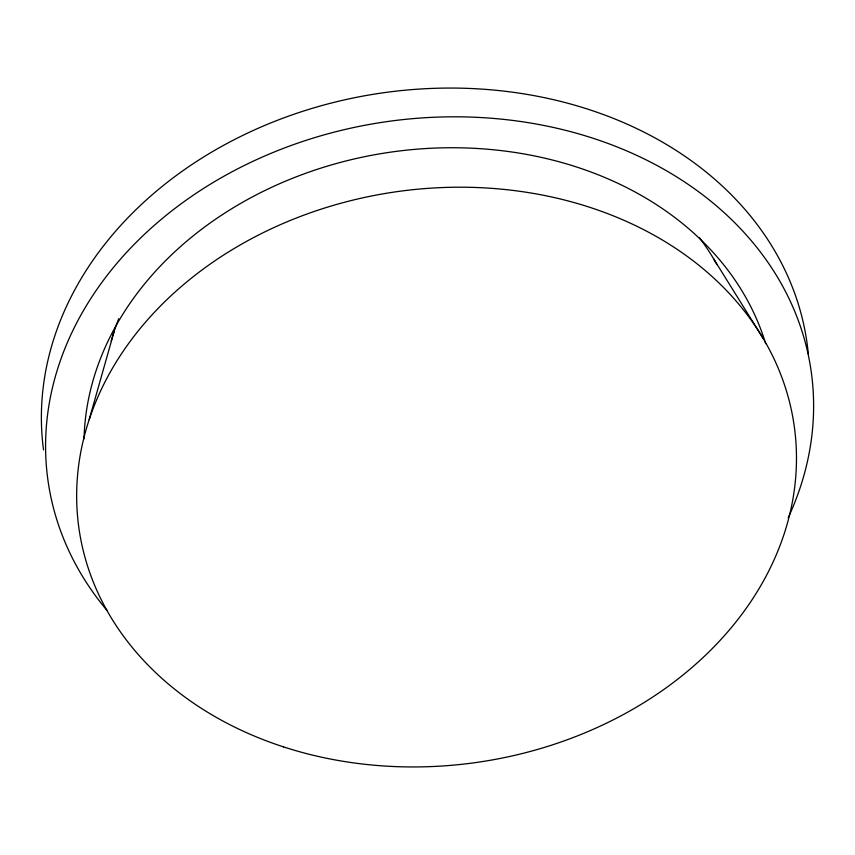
<?xml version="1.0" encoding="UTF-8"?>
<svg xmlns="http://www.w3.org/2000/svg" width="855" height="855" viewBox="0 0 855 855"><rect width="100%" height="100%" fill="white"/><g stroke="black" fill="none" stroke-linecap="round" stroke-linejoin="round"><path stroke-width="1.28" d="M89.187 419.613L114.292 330.896M713.583 258.755L763.184 338.473M111.203 340.995A321.234 256.211 -8.3 0 1 118.706 318.733M699.561 237.893A321.234 256.211 -8.3 0 1 716.928 264.59M43.52 449.88A385.487 307.458 -8.3 0 1 390.585 91.806A385.487 307.458 -8.3 0 1 808.317 353.863M107.303 610.78A385.487 307.458 -8.3 0 1 389.602 121.239A385.487 307.458 -8.3 0 1 788.16 517.82M84.047 438.807A346.938 276.71 -8.3 0 1 392.338 151.901A346.938 276.71 -8.3 0 1 765.685 343.699M283.529 746.896A361.28 288.156 -8.3 0 0 795.193 433.902A361.28 288.156 -8.3 0 0 230.968 250.43A361.28 288.156 -8.3 0 0 283.529 746.896"/></g></svg>
